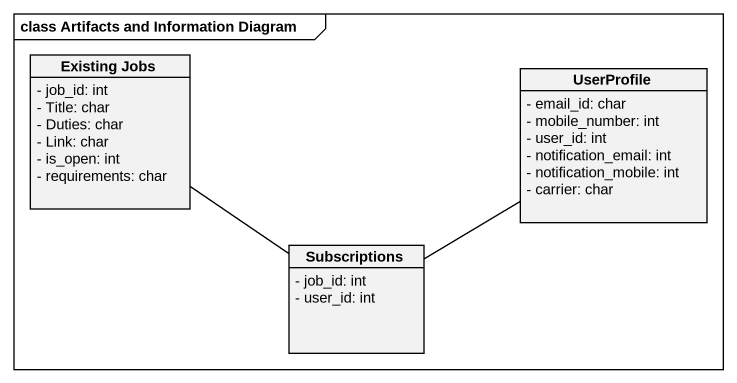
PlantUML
@startuml
mainframe class Artifacts and Information Diagram
hide circle
hide empty members
skinparam classAttributeIconSize 0
class "Existing Jobs" as Existing_Jobs {
  - job_id: int
  - Title: char
  - Duties: char
  - Link: char
  - is_open: int
  - requirements: char
}
class UserProfile {
  - email_id: char
  - mobile_number: int
  - user_id: int
  - notification_email: int
  - notification_mobile: int
  - carrier: char
}
class Subscriptions {
  - job_id: int
  - user_id: int
}
Existing_Jobs -- Subscriptions
UserProfile -left- Subscriptions
@enduml
